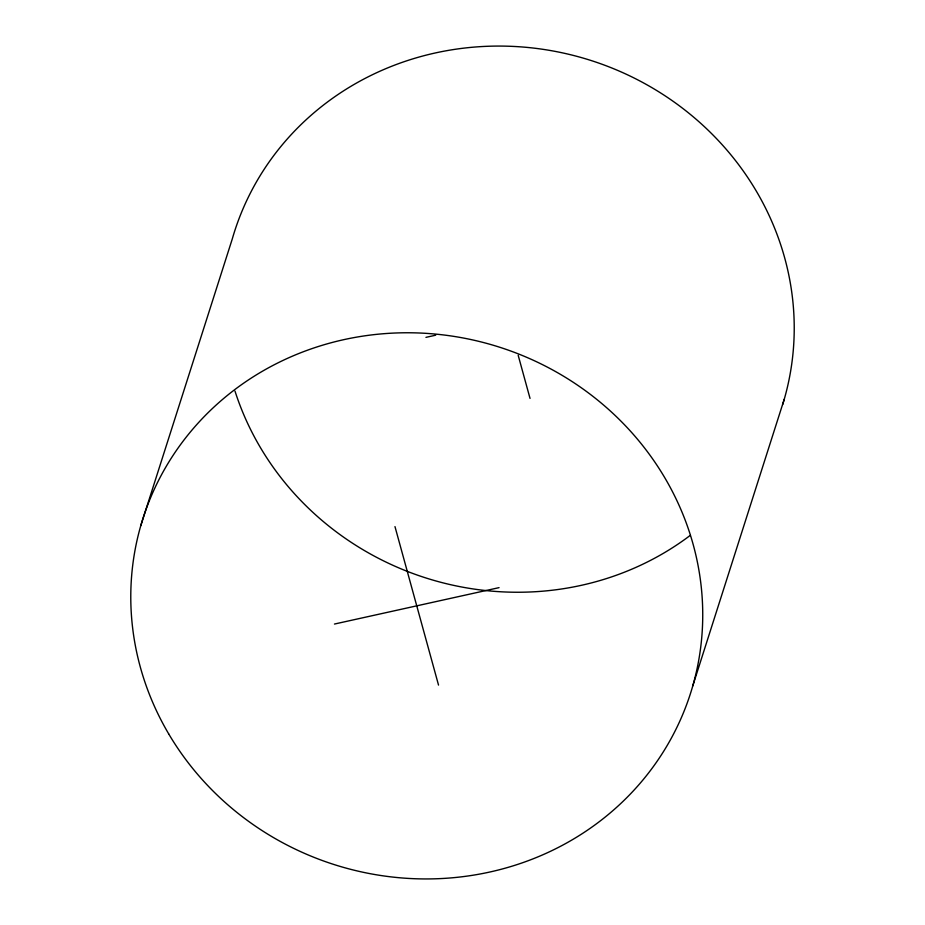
<?xml version="1.0" encoding="UTF-8"?>
<svg xmlns="http://www.w3.org/2000/svg" width="925" height="925" viewBox="0 0 925 925"><rect width="100%" height="100%" fill="white"/><g stroke="black" fill="none" stroke-linecap="round" stroke-linejoin="round"><path stroke-width="1.39" d="M140.762 525.724L232.256 239.032A287.397 271.58 17.7 0 1 585.999 58.934A287.397 271.58 17.7 0 1 782.631 404.676M692.744 685.968L784.238 399.276M425.939 337.359L435.698 335.197M334.445 624.051L499.061 587.641M518.185 355.304L530.025 398.397M394.975 526.602L438.531 685.09M690.293 535.355A287.397 271.58 17.7 0 1 234.996 391.102M168.639 733.791A287.397 271.58 17.7 0 0 663.965 750.811A287.397 271.58 17.7 0 0 417.661 332.942A287.397 271.58 17.7 0 0 168.639 733.791"/></g></svg>
